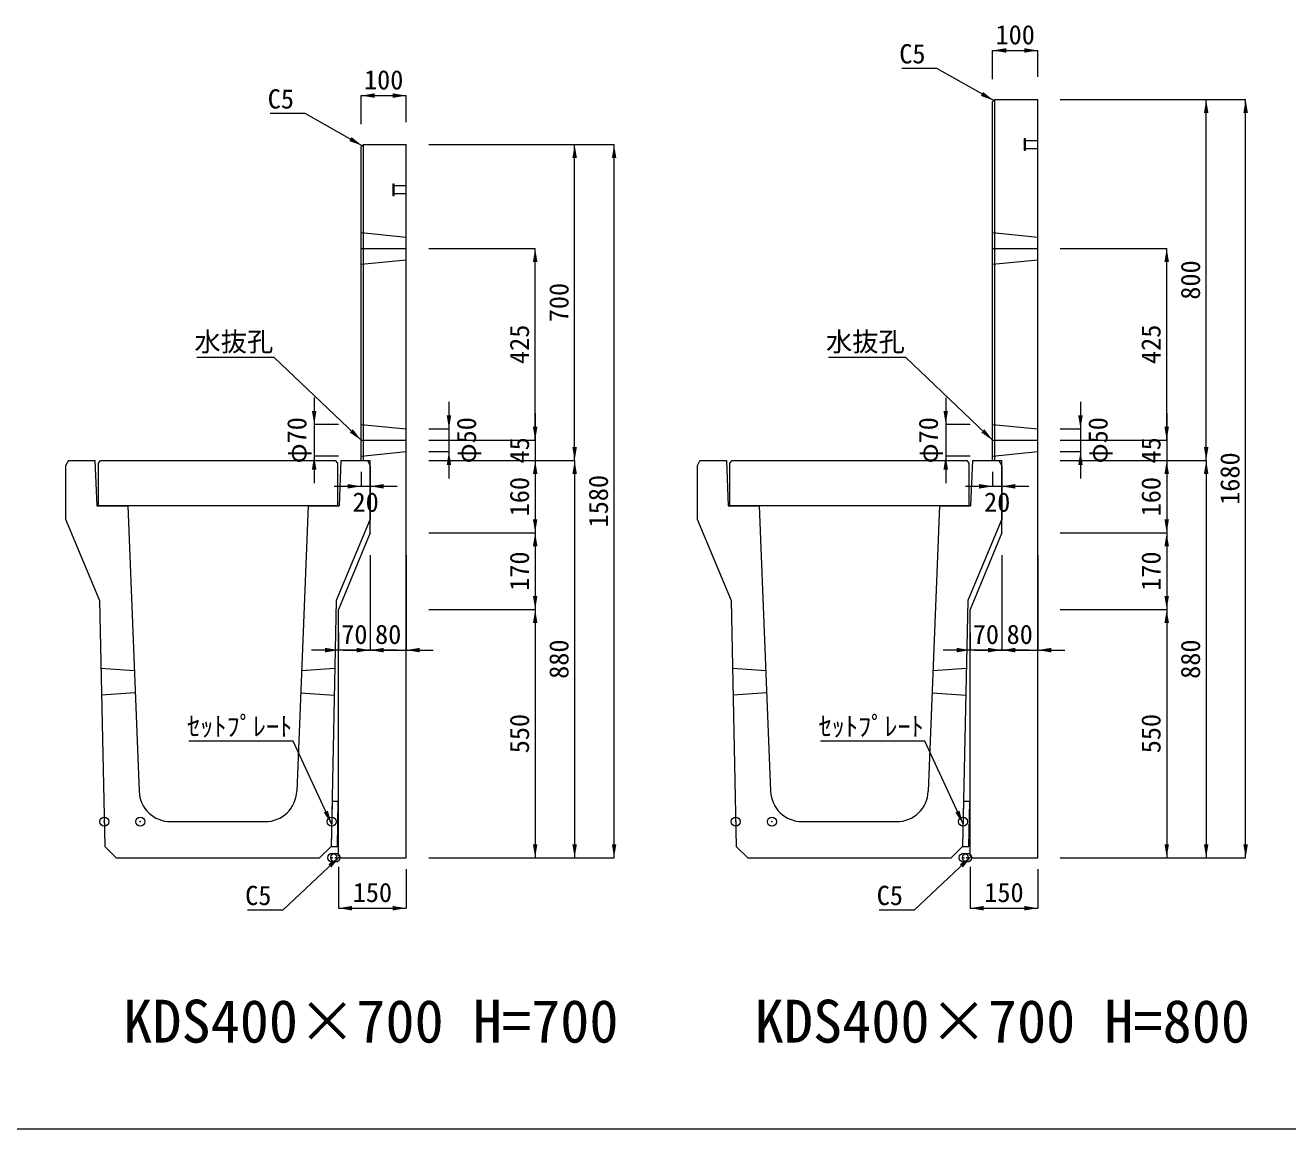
# Model space of a CAD drawing. Units: millimetres at full size, sheet at 1:40. Extents: x 172874 to 199766, y 869448 to 902797.
# Drawn here: x 179677 to 182475, y 878648 to 881093 of the extents above; entities that cross this region are included whole.
import ezdxf
from ezdxf.enums import TextEntityAlignment as Align

# ---------------------------------------------------------------- set-up
doc = ezdxf.new("R2010")
doc.units = ezdxf.units.MM
doc.header["$LTSCALE"] = 40
doc.header["$PDMODE"] = 32
doc.header["$PDSIZE"] = 20
for name, pattern in [('DASHED', [7.5, 6, -1.5]), ('USER1', [28.575, 19.05, -3.175, 3.175, -3.175]), ('USER2', [4.7625, 3.175, -1.5875]), ('USER3', [1.35, 0.75, -0.6])]:
    doc.linetypes.add(name, pattern=pattern)
for name, color, linetype, lineweight in [('セットプレート', 3, 'Continuous', 13), ('パネックスKDS', 2, 'Continuous', 13), ('図枠', 5, 'Continuous', 13), ('寸法線', 7, 'Continuous', 13), ('引出線', 4, 'Continuous', 13), ('本体', 2, 'Continuous', 13), ('補助線', 8, 'Continuous', 13), ('ｲﾝｻｰﾄ', 3, 'USER3', 5)]:
    doc.layers.add(name, color=color, linetype=linetype, lineweight=lineweight)
doc.layers.add('文字', color=7, linetype='Continuous')
doc.styles.add('ＭＳ ゴシック', font='')
doc.styles.get('ＭＳ ゴシック').set_extended_font_data('MS Gothic')

# ---------------------------------------------------------------- blocks, each defined once
blk = doc.blocks.new('filled_arrow')
at = {"color": 0, "linetype": 'Continuous', "lineweight": -2}
blk.add_solid([(7.5, 1.25), (0, 0), (7.5, -1.25)], dxfattribs=at)

msp = doc.modelspace()

# ---------------------------------------------------------------- linework, layer by layer
at = {"layer": 'セットプレート'}
for points in [[(180354.61, 879273.72), (180368.61, 879273.42), (180370.75, 879373.4), (180356.75, 879373.7)], [(181754.61, 879273.72), (181768.61, 879273.42), (181770.75, 879373.4), (181756.75, 879373.7)]]:
    msp.add_lwpolyline(points, close=True, dxfattribs=at)
at = {"layer": 'パネックスKDS'}
for p, q in [((181821.29, 880923.73), (181826.29, 880928.73)), ((181821.29, 880128.73), (181821.29, 880923.73)), ((181826.29, 880928.73), (181921.29, 880928.73)), ((181921.29, 879248.73), (181921.29, 880928.73)), ((180421.29, 880823.73), (180426.29, 880828.73)), ((180421.29, 880128.73), (180421.29, 880823.73)), ((180426.29, 880828.73), (180521.29, 880828.73)), ((180521.29, 879248.73), (180521.29, 880828.73)), ((180421.29, 880128.73), (180441.29, 880128.73)), ((180441.29, 879968.73), (180441.29, 880128.73)), ((181821.29, 880128.73), (181841.29, 880128.73)), ((181841.29, 879968.73), (181841.29, 880128.73)), ((180441.29, 879968.73), (180371.29, 879798.73)), ((181841.29, 879968.73), (181771.29, 879798.73)), ((180371.29, 879253.73), (180371.29, 879798.73)), ((181771.29, 879253.73), (181771.29, 879798.73)), ((180371.29, 879253.73), (180376.29, 879248.73)), ((180376.29, 879248.73), (180521.29, 879248.73)), ((181771.29, 879253.73), (181776.29, 879248.73)), ((181776.29, 879248.73), (181921.29, 879248.73))]:
    msp.add_line(p, q, dxfattribs=at)
at = {"layer": 'パネックスKDS', "lineweight": 5}
for p, q in [((181826.29, 880128.73), (181826.29, 880928.73)), ((180426.29, 880128.73), (180426.29, 880828.73))]:
    msp.add_line(p, q, dxfattribs=at)
at = {"layer": 'パネックスKDS', "linetype": 'DASHED', "lineweight": 9}
for p, q in [((180421.29, 880633.73), (180521.29, 880623.73)), ((181821.29, 880633.73), (181921.29, 880623.73)), ((180421.29, 880563.73), (180521.29, 880573.73)), ((181821.29, 880563.73), (181921.29, 880573.73)), ((180421.29, 880208.73), (180521.29, 880198.73)), ((181821.29, 880208.73), (181921.29, 880198.73)), ((180421.29, 880138.73), (180521.29, 880148.73)), ((181821.29, 880138.73), (181921.29, 880148.73))]:
    msp.add_line(p, q, dxfattribs=at)
at = {"layer": '図枠'}
msp.add_line((172874.21, 878648.33), (185274.21, 878648.33), dxfattribs=at)
msp.add_line((172874.21, 878648.33), (185274.21, 878648.33), dxfattribs=at)
at = {"layer": '寸法線'}
for p, q in [((181821.29, 881037.28), (181921.29, 881037.28)), ((181821.29, 880973.73), (181821.29, 881037.28)), ((181921.29, 880978.73), (181921.29, 881037.28)), ((180421.29, 880937.28), (180521.29, 880937.28)), ((180421.29, 880873.73), (180421.29, 880937.28)), ((180521.29, 880878.73), (180521.29, 880937.28)), ((181971.29, 880928.73), (182382.13, 880928.73)), ((181971.29, 880928.73), (182294.63, 880928.73)), ((182294.63, 880128.73), (182294.63, 880928.73)), ((182382.13, 879248.73), (182382.13, 880928.73)), ((180571.29, 880828.73), (180982.13, 880828.73)), ((180571.29, 880828.73), (180894.63, 880828.73)), ((180894.63, 880128.73), (180894.63, 880828.73)), ((180982.13, 879248.73), (180982.13, 880828.73)), ((180571.29, 880598.73), (180807.13, 880598.73)), ((180807.13, 880173.73), (180807.13, 880598.73)), ((181971.29, 880598.73), (182207.13, 880598.73)), ((182207.13, 880173.73), (182207.13, 880598.73)), ((180317.22, 880268.73), (180317.22, 880078.73)), ((181717.22, 880268.73), (181717.22, 880078.73)), ((180615.96, 880258.73), (180615.96, 880088.73)), ((182015.96, 880258.73), (182015.96, 880088.73)), ((180371.29, 880208.73), (180317.22, 880208.73)), ((180807.13, 880233.73), (180807.13, 880068.73)), ((181771.29, 880208.73), (181717.22, 880208.73)), ((182207.13, 880233.73), (182207.13, 880068.73)), ((180571.29, 880198.73), (180615.96, 880198.73)), ((181971.29, 880198.73), (182015.96, 880198.73)), ((180571.29, 880173.73), (180807.13, 880173.73)), ((180571.29, 880173.73), (180807.13, 880173.73)), ((181971.29, 880173.73), (182207.13, 880173.73)), ((181971.29, 880173.73), (182207.13, 880173.73)), ((180371.29, 880138.73), (180317.22, 880138.73)), ((180571.29, 880148.73), (180615.96, 880148.73)), ((180571.29, 880128.73), (180894.63, 880128.73)), ((180571.29, 880128.73), (180807.13, 880128.73)), ((180571.29, 880128.73), (180894.63, 880128.73)), ((180571.29, 880128.73), (180807.13, 880128.73)), ((180807.13, 880128.73), (180807.13, 879968.73)), ((180894.63, 880128.73), (180894.63, 879248.73)), ((181771.29, 880138.73), (181717.22, 880138.73)), ((181971.29, 880148.73), (182015.96, 880148.73)), ((181971.29, 880128.73), (182294.63, 880128.73)), ((181971.29, 880128.73), (182207.13, 880128.73)), ((181971.29, 880128.73), (182294.63, 880128.73)), ((181971.29, 880128.73), (182207.13, 880128.73)), ((182207.13, 880128.73), (182207.13, 879968.73)), ((182294.63, 880128.73), (182294.63, 879248.73)), ((180421.29, 880103.73), (180421.29, 880071.65)), ((180441.29, 880103.73), (180441.29, 880071.65)), ((181821.29, 880103.73), (181821.29, 880071.65)), ((181841.29, 880103.73), (181841.29, 880071.65)), ((180361.29, 880071.65), (180501.29, 880071.65)), ((181761.29, 880071.65), (181901.29, 880071.65)), ((180571.29, 879968.73), (180807.13, 879968.73)), ((180571.29, 879968.73), (180807.13, 879968.73)), ((180807.13, 879968.73), (180807.13, 879798.73)), ((181971.29, 879968.73), (182207.13, 879968.73)), ((181971.29, 879968.73), (182207.13, 879968.73)), ((182207.13, 879968.73), (182207.13, 879798.73)), ((180441.29, 879918.73), (180441.29, 879708.73)), ((180521.29, 879918.73), (180521.29, 879708.73)), ((181841.29, 879918.73), (181841.29, 879708.73)), ((181921.29, 879918.73), (181921.29, 879708.73)), ((180571.29, 879798.73), (180807.13, 879798.73)), ((180571.29, 879798.73), (180807.13, 879798.73)), ((180807.13, 879798.73), (180807.13, 879248.73)), ((181971.29, 879798.73), (182207.13, 879798.73)), ((181971.29, 879798.73), (182207.13, 879798.73)), ((182207.13, 879798.73), (182207.13, 879248.73)), ((180371.29, 879746.99), (180371.29, 879708.73)), ((180441.29, 879748.73), (180441.29, 879708.73)), ((181771.29, 879746.99), (181771.29, 879708.73)), ((181841.29, 879748.73), (181841.29, 879708.73)), ((180501.29, 879708.73), (180311.29, 879708.73)), ((180381.29, 879708.73), (180581.29, 879708.73)), ((181901.29, 879708.73), (181711.29, 879708.73)), ((181781.29, 879708.73), (181981.29, 879708.73)), ((180371.29, 879228.73), (180371.29, 879136.93)), ((180571.29, 879248.73), (180982.13, 879248.73)), ((180571.29, 879248.73), (180894.63, 879248.73)), ((180571.29, 879248.73), (180807.13, 879248.73)), ((181771.29, 879228.73), (181771.29, 879136.93)), ((181971.29, 879248.73), (182382.13, 879248.73)), ((181971.29, 879248.73), (182294.63, 879248.73)), ((181971.29, 879248.73), (182207.13, 879248.73)), ((180521.29, 879223.73), (180521.29, 879136.93)), ((181921.29, 879223.73), (181921.29, 879136.93)), ((180371.29, 879136.93), (180521.29, 879136.93)), ((181771.29, 879136.93), (181921.29, 879136.93))]:
    msp.add_line(p, q, dxfattribs=at)
at = {"layer": '引出線'}
for points in [[(181823.79, 880926.23), (181697.42, 880997.31), (181619.65, 880997.31)], [(180423.79, 880826.23), (180297.42, 880897.31), (180219.65, 880897.31)], [(180421.29, 880173.73), (180228.83, 880357.18), (180057.09, 880357.18)], [(181821.29, 880173.73), (181628.83, 880357.18), (181457.09, 880357.18)], [(180355.68, 879323.71), (180270.85, 879507.17), (180039.48, 879507.17)], [(181755.68, 879323.71), (181670.85, 879507.17), (181439.48, 879507.17)], [(180373.79, 879251.23), (180247.42, 879132.58), (180169.65, 879132.58)], [(181773.79, 879251.23), (181647.42, 879132.58), (181569.65, 879132.58)]]:
    msp.add_lwpolyline(points, dxfattribs=at)
at = {"layer": '本体'}
for p, q in [((179772.29, 880128.73), (179766.29, 880116.73)), ((179772.29, 880128.73), (179831.29, 880128.73)), ((179831.29, 880128.73), (179835.29, 880028.73)), ((180376.29, 880128.73), (180372.29, 880028.73)), ((180376.29, 880128.73), (180435.29, 880128.73)), ((180435.29, 880128.73), (180441.29, 880116.73)), ((181172.29, 880128.73), (181166.29, 880116.73)), ((181172.29, 880128.73), (181231.29, 880128.73)), ((181231.29, 880128.73), (181235.29, 880028.73)), ((181776.29, 880128.73), (181772.29, 880028.73)), ((181776.29, 880128.73), (181835.29, 880128.73)), ((181835.29, 880128.73), (181841.29, 880116.73)), ((179766.29, 880116.73), (179766.29, 879998.73)), ((180441.29, 880116.73), (180441.29, 879998.73)), ((181166.29, 880116.73), (181166.29, 879998.73)), ((181841.29, 880116.73), (181841.29, 879998.73)), ((179835.29, 880028.73), (179903.79, 880028.73)), ((179903.79, 880028.73), (179929.1, 879395.93)), ((180303.79, 880028.73), (180278.48, 879395.93)), ((180303.79, 880028.73), (180372.29, 880028.73)), ((181235.29, 880028.73), (181303.79, 880028.73)), ((181303.79, 880028.73), (181329.1, 879395.93)), ((181703.79, 880028.73), (181678.48, 879395.93)), ((181703.79, 880028.73), (181772.29, 880028.73)), ((179766.29, 879998.73), (179841.29, 879818.73)), ((180441.29, 879998.73), (180366.29, 879818.73)), ((181166.29, 879998.73), (181241.29, 879818.73)), ((181841.29, 879998.73), (181766.29, 879818.73)), ((179841.29, 879818.73), (179852.97, 879273.72)), ((180366.29, 879818.73), (180354.61, 879273.72)), ((181241.29, 879818.73), (181252.97, 879273.72)), ((181766.29, 879818.73), (181754.61, 879273.72)), ((179999.05, 879328.73), (180208.54, 879328.73)), ((181399.05, 879328.73), (181608.54, 879328.73)), ((179852.97, 879273.72), (179878.51, 879248.73)), ((180329.08, 879248.73), (180354.61, 879273.72)), ((181252.97, 879273.72), (181278.51, 879248.73)), ((181729.08, 879248.73), (181754.61, 879273.72)), ((179878.51, 879248.73), (180329.08, 879248.73)), ((181278.51, 879248.73), (181729.08, 879248.73))]:
    msp.add_line(p, q, dxfattribs=at)
at = {"layer": '本体', "linetype": 'USER2'}
for p, q in [((179844.51, 879668.73), (179918.39, 879663.73)), ((180289.19, 879663.73), (180363.08, 879668.73)), ((181244.51, 879668.73), (181318.39, 879663.73)), ((181689.19, 879663.73), (181763.08, 879668.73)), ((179920.39, 879613.73), (179845.79, 879608.73)), ((180287.19, 879613.73), (180361.79, 879608.73)), ((181320.39, 879613.73), (181245.79, 879608.73)), ((181687.19, 879613.73), (181761.79, 879608.73))]:
    msp.add_line(p, q, dxfattribs=at)
at = {"layer": '本体', "lineweight": 20}
for points in [[(179838.79, 880122.73), (179843.79, 880128.73), (180363.79, 880128.73), (180368.79, 880122.73), (180368.79, 880028.73), (179838.79, 880028.73)], [(181238.79, 880122.73), (181243.79, 880128.73), (181763.79, 880128.73), (181768.79, 880122.73), (181768.79, 880028.73), (181238.79, 880028.73)]]:
    msp.add_lwpolyline(points, close=True, dxfattribs=at)
at = {"layer": '本体'}
for centre, start, end in [((179999.05, 879398.73), 182.29061, 270), ((180208.54, 879398.73), 270, 357.70939), ((181399.05, 879398.73), 182.29061, 270), ((181608.54, 879398.73), 270, 357.70939)]:
    msp.add_arc(centre, 70, start, end, dxfattribs=at)
at = {"layer": '補助線', "linetype": 'USER1'}
for p, q in [((180421.29, 880598.73), (180521.29, 880598.73)), ((181821.29, 880598.73), (181921.29, 880598.73)), ((180421.29, 880173.73), (180521.29, 880173.73)), ((181821.29, 880173.73), (181921.29, 880173.73))]:
    msp.add_line(p, q, dxfattribs=at)
at = {"layer": '補助線'}
for p in [(179851.79, 879328.73), (179931.79, 879328.73), (180355.79, 879328.73), (181251.79, 879328.73), (181331.79, 879328.73), (181755.79, 879328.73), (180357.29, 879248.73), (180364.29, 879248.73), (180364.29, 879248.73), (181757.29, 879248.73), (181764.29, 879248.73), (181764.29, 879248.73)]:
    msp.add_point(p, dxfattribs=at)
at = {"layer": 'ｲﾝｻｰﾄ'}
for p, q in [((181891.29, 880841.23), (181891.29, 880816.23)), ((181894.29, 880841.23), (181891.29, 880841.23)), ((181894.29, 880816.23), (181894.29, 880841.23)), ((181921.29, 880837.23), (181894.29, 880837.23)), ((181891.29, 880816.23), (181894.29, 880816.23)), ((181894.29, 880820.23), (181921.29, 880820.23)), ((180491.29, 880741.23), (180491.29, 880716.23)), ((180494.29, 880741.23), (180491.29, 880741.23)), ((180494.29, 880716.23), (180494.29, 880741.23)), ((180491.29, 880716.23), (180494.29, 880716.23)), ((180521.29, 880737.23), (180494.29, 880737.23)), ((180494.29, 880720.23), (180521.29, 880720.23))]:
    msp.add_line(p, q, dxfattribs=at)

# ---------------------------------------------------------------- block references
at = {"layer": '寸法線', "xscale": 4, "yscale": 4}
for p in [(181821.29, 881037.28), (180421.29, 880937.28), (180441.29, 880071.65), (181841.29, 880071.65), (180441.29, 879708.73), (180521.29, 879708.73), (181841.29, 879708.73), (181921.29, 879708.73), (180371.29, 879136.93), (181771.29, 879136.93)]:
    msp.add_blockref('filled_arrow', p, dxfattribs=at)
for p, rotation in [((181921.29, 881037.28), 180), ((180521.29, 880937.28), 180), ((182294.63, 880928.73), 270), ((182382.13, 880928.73), 270), ((180894.63, 880828.73), 270), ((180982.13, 880828.73), 270), ((180807.13, 880598.73), 270), ((182207.13, 880598.73), 270), ((180317.22, 880208.73), 90), ((181717.22, 880208.73), 90), ((180615.96, 880198.73), 90), ((182015.96, 880198.73), 90), ((180807.13, 880173.73), 90), ((180807.13, 880173.73), 90), ((182207.13, 880173.73), 90), ((182207.13, 880173.73), 90), ((180894.63, 880128.73), 90), ((182294.63, 880128.73), 90), ((180317.22, 880138.73), 270), ((180615.96, 880148.73), 270), ((180807.13, 880128.73), 270), ((180807.13, 880128.73), 270), ((180894.63, 880128.73), 270), ((181717.22, 880138.73), 270), ((182015.96, 880148.73), 270), ((182207.13, 880128.73), 270), ((182207.13, 880128.73), 270), ((182294.63, 880128.73), 270), ((180421.29, 880071.65), 180), ((181821.29, 880071.65), 180), ((180807.13, 879968.73), 90), ((182207.13, 879968.73), 90), ((180807.13, 879968.73), 270), ((182207.13, 879968.73), 270), ((180807.13, 879798.73), 90), ((182207.13, 879798.73), 90), ((180807.13, 879798.73), 270), ((182207.13, 879798.73), 270), ((180371.29, 879708.73), 180), ((180441.29, 879708.73), 180), ((181771.29, 879708.73), 180), ((181841.29, 879708.73), 180), ((180807.13, 879248.73), 90), ((180894.63, 879248.73), 90), ((180982.13, 879248.73), 90), ((182207.13, 879248.73), 90), ((182294.63, 879248.73), 90), ((182382.13, 879248.73), 90), ((180521.29, 879136.93), 180), ((181921.29, 879136.93), 180)]:
    msp.add_blockref('filled_arrow', p, dxfattribs=dict(at, rotation=rotation))
at = {"layer": '引出線', "xscale": 4, "yscale": 4}
for p, rotation in [((181823.79, 880926.23), 150.6), ((180423.79, 880826.23), 150.6), ((180421.29, 880173.73), 136.4), ((181821.29, 880173.73), 136.4), ((180355.68, 879323.71), 114.8), ((181755.68, 879323.71), 114.8), ((180373.79, 879251.23), 223.2), ((181773.79, 879251.23), 223.2)]:
    msp.add_blockref('filled_arrow', p, dxfattribs=dict(at, rotation=rotation))

# ---------------------------------------------------------------- texts
at = {"layer": '寸法線', "style": 'ＭＳ ゴシック'}
for s, p in [('100', (181871.29, 881072.28)), ('100', (180471.29, 880972.28)), ('20', (180431.29, 880036.65)), ('20', (181831.29, 880036.65)), ('70', (180406.29, 879743.73)), ('80', (180481.29, 879743.73)), ('70', (181806.29, 879743.73)), ('80', (181881.29, 879743.73)), ('150', (180446.29, 879171.93)), ('150', (181846.29, 879171.93))]:
    msp.add_text(s, height=42.72, dxfattribs=at).set_placement(p, align=Align.MIDDLE_CENTER)
for s, p in [('800', (182259.63, 880528.73)), ('700', (180859.63, 880478.73)), ('425', (180772.13, 880386.23)), ('425', (182172.13, 880386.23)), ('φ70', (180278.56, 880173.73)), ('φ50', (180654.62, 880173.73)), ('φ70', (181678.56, 880173.73)), ('φ50', (182054.62, 880173.73)), ('45', (180772.13, 880151.23)), ('45', (182172.13, 880151.23)), ('1680', (182347.13, 880088.73)), ('160', (180772.13, 880048.73)), ('1580', (180947.13, 880038.73)), ('160', (182172.13, 880048.73)), ('170', (180772.13, 879883.73)), ('170', (182172.13, 879883.73)), ('880', (180859.63, 879688.73)), ('880', (182259.63, 879688.73)), ('550', (180772.13, 879523.73)), ('550', (182172.13, 879523.73))]:
    msp.add_text(s, height=42.72, rotation=90, dxfattribs=at).set_placement(p, align=Align.MIDDLE_CENTER)
at = {"layer": '引出線', "style": 'ＭＳ ゴシック'}
for s, p in [('C5', (181672.42, 881051.31)), ('C5', (180272.42, 880951.31)), ('水抜孔', (180226.58, 880413.46)), ('水抜孔', (181626.58, 880413.46)), ('ｾｯﾄﾌﾟﾚｰﾄ', (180268.6, 879561.17)), ('ｾｯﾄﾌﾟﾚｰﾄ', (181668.6, 879561.17)), ('C5', (180222.42, 879186.58)), ('C5', (181622.42, 879186.58))]:
    msp.add_text(s, height=42.72, dxfattribs=at).set_placement(p, align=Align.TOP_RIGHT)
at = {"layer": '文字', "style": 'ＭＳ ゴシック'}
for s, p in [('KDS400×700 H=700', (179893.87, 878810.66)), ('KDS400×700 H=800', (181293.87, 878810.66))]:
    msp.add_text(s, height=94.94, dxfattribs=at).set_placement(p, align=Align.BOTTOM_LEFT)

doc.saveas('drawing.dxf')
